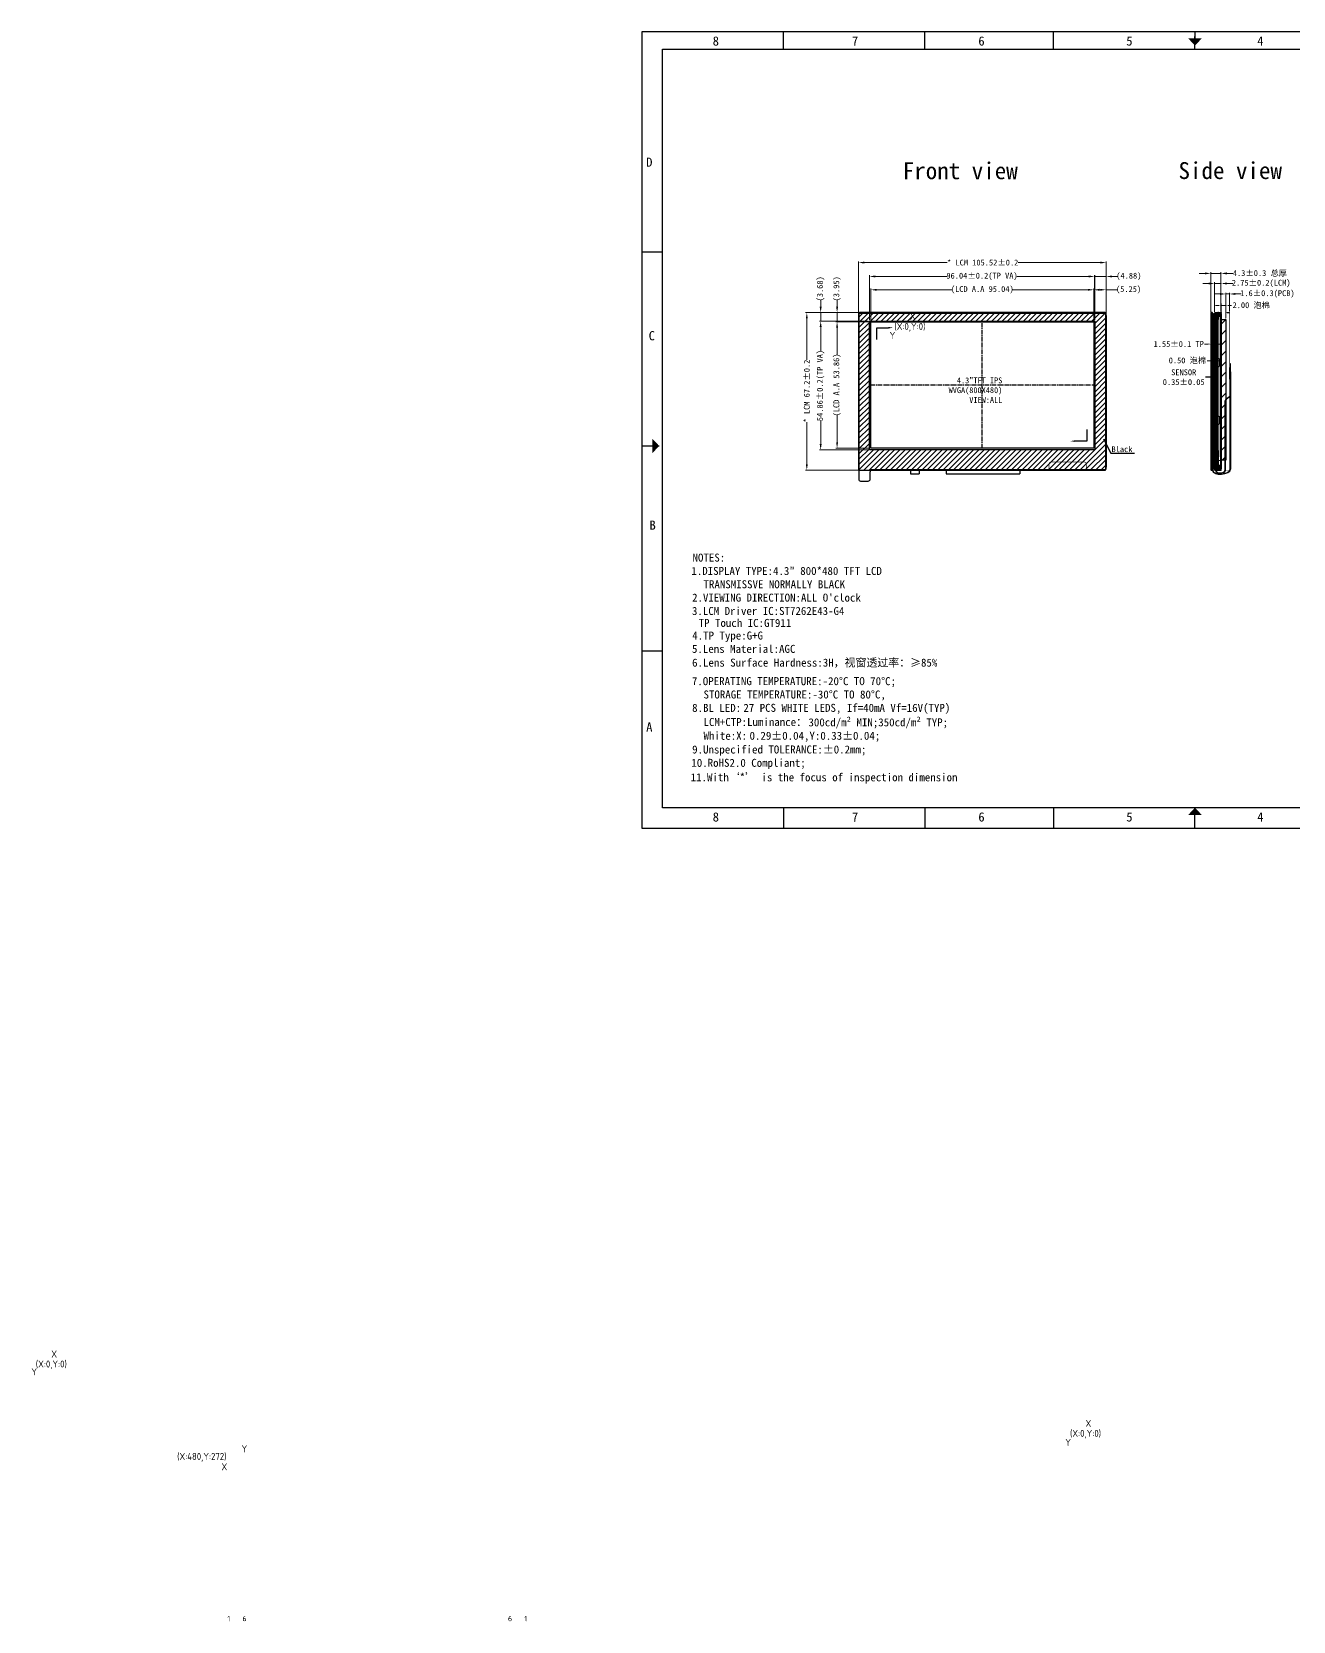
# Model space of a CAD drawing. Header units: millimetres. Extents: x 3623 to 6062, y 1175 to 2021.
# Drawn here: x 5007 to 5545, y 1306 to 1984 of the extents above; entities that cross this region are included whole.
import ezdxf
from ezdxf.enums import TextEntityAlignment as Align

# ---------------------------------------------------------------- set-up
doc = ezdxf.new("R2010")
doc.units = ezdxf.units.MM
doc.header["$LTSCALE"] = 0.1
doc.linetypes.add('标准', pattern=[28.575, 19.05, -3.175, 3.175, -3.175])
for name, color, linetype in [('BL1_Housing', 7, 'Continuous'), ('Cover Glass', 90, 'Continuous'), ('Dim', 3, 'Continuous'), ('dwg', 7, 'Continuous'), ('FPC', 11, 'Continuous'), ('KEEPOUTLAYER', 6, 'Continuous'), ('POL', 57, 'Continuous'), ('Sensor Glass', 5, 'Continuous'), ('保护膜', 4, 'Continuous'), ('泡棉', 117, 'Continuous'), ('镶件', 1, 'Continuous')]:
    doc.layers.add(name, color=color, linetype=linetype)
doc.layers.add('Board-Outline-Layer', color=6, linetype='Continuous', true_color=0xff00ff)
doc.styles.get("Standard").update_dxf_attribs({"font": 'isocp2.shx', "bigfont": 'AllInOneBig.shx'})
doc.styles.add('STYLE1', font='', dxfattribs={"width": 0.9})
doc.styles.add('VIEW 2.5', font='', dxfattribs={"height": 2.5})
doc.styles.add('VIEW 4', font='', dxfattribs={"height": 4})
doc.styles.add('宋体', font='', dxfattribs={"height": 2.5})
doc.styles.get('STYLE1').set_extended_font_data('SimSun')
doc.styles.get('VIEW 2.5').set_extended_font_data('SimSun')
doc.styles.get('VIEW 4').set_extended_font_data('SimSun')
doc.styles.get('宋体').set_extended_font_data('SimSun')
doc.dimstyles.new('DIM', dxfattribs={"dimtxt": 3, "dimasz": 2.5, "dimexe": 0.5, "dimexo": 0.5, "dimgap": 0.1, "dimtad": 0, "dimzin": 12, "dimdsep": 46, "dimtxsty": '宋体', "dimcen": 0, "dimclrd": 3, "dimclre": 3, "dimclrt": 3, "dimadec": 0, "dimazin": 0, "dimtfac": 0.8, "dimtmove": 0, "dimatfit": 3, "dimfxl": 1, "dimtolj": 1, "dimtzin": 0, "dimlwd": 20, "dimlwe": 20, "dimarcsym": 0})
doc.dimstyles.new('ISO-25$0', dxfattribs={"dimscale": 0.8, "dimtxt": 3.5, "dimasz": 1.2, "dimexe": 1.25, "dimexo": 0.3, "dimtad": 0, "dimzin": 1, "dimdsep": 46, "dimtxsty": 'Standard', "dimcen": 2, "dimclrd": 3, "dimclre": 3, "dimclrt": 3, "dimadec": 0, "dimazin": 0, "dimtfac": 1, "dimtmove": 0, "dimatfit": 3, "dimfxl": 1, "dimlwd": -1, "dimarcsym": 0})
doc.dimstyles.new('STANDARD$0', dxfattribs={"dimtxt": 1.6, "dimasz": 1.2, "dimexe": 0.8, "dimexo": 0.5, "dimgap": 0.6, "dimtad": 0, "dimzin": 1, "dimdsep": 46, "dimtxsty": 'Standard', "dimcen": 0, "dimclrd": 3, "dimclre": 3, "dimclrt": 3, "dimadec": 1, "dimazin": 2, "dimtp": 0.2, "dimtm": 0.2, "dimtfac": 0.5, "dimtmove": 0, "dimatfit": 3, "dimfxl": 1, "dimlwd": 13, "dimlwe": 13, "dimarcsym": 0})
doc.dimstyles.new('VIEW 2.5', dxfattribs={"dimtxt": 1, "dimasz": 1, "dimexe": 0.5, "dimexo": 0.2, "dimgap": 0.09, "dimtad": 1, "dimzin": 0, "dimdsep": 46, "dimtxsty": 'VIEW 2.5', "dimcen": 0.09, "dimclrd": 256, "dimclre": 256, "dimclrt": 256, "dimadec": 0, "dimazin": 0, "dimtp": 0.01, "dimtm": 0.01, "dimtfac": 0.6, "dimtmove": 0, "dimatfit": 0, "dimfxl": 1, "dimtolj": 1, "dimtzin": 0, "dimarcsym": 0})
pattern_1 = [(45, (5867.30945, 3132.2857), (-0.27577164, 0.27577164), []), (45, (5867.32945, 3132.2857), (-0.27577164, 0.27577164), [])]

# ---------------------------------------------------------------- blocks, each defined once
blk = doc.blocks.new('T4675')
at = {"layer": '镶件', "color": 4}
for p, q in [((4348.86, 1579.24), (4348.86, 1512.47)), ((4349.06, 1579.44), (4351.61, 1579.44)), ((4349.06, 1579.24), (4351.61, 1579.24)), ((4349.06, 1579.24), (4349.06, 1578.14)), ((4351.61, 1579.44), (4351.61, 1579.24)), ((4348.86, 1578.14), (4351.61, 1578.14)), ((4351.61, 1578.14), (4351.61, 1513.57)), ((4348.86, 1560.13), (4348.86, 1566.78)), ((4348.86, 1559.83), (4350.81, 1559.83)), ((4349.06, 1559.83), (4349.06, 1556.43)), ((4350.81, 1559.83), (4350.81, 1556.43)), ((4348.86, 1556.43), (4350.81, 1556.43)), ((4348.86, 1535.28), (4350.81, 1535.28)), ((4348.86, 1531.88), (4350.81, 1531.88)), ((4349.06, 1535.28), (4349.06, 1531.88)), ((4350.81, 1535.28), (4350.81, 1531.88)), ((4348.86, 1513.57), (4351.61, 1513.57)), ((4349.06, 1513.57), (4349.06, 1512.47)), ((4349.06, 1513.32), (4349.06, 1512.54)), ((4349.06, 1512.47), (4351.61, 1512.47)), ((4349.06, 1512.27), (4351.61, 1512.27)), ((4349.11, 1514.04), (4349.11, 1512.54)), ((4349.31, 1514.04), (4349.11, 1514.04)), ((4349.31, 1514.04), (4349.31, 1512.47)), ((4351.61, 1512.47), (4351.61, 1512.27))]:
    blk.add_line(p, q, dxfattribs=at)
for centre, radius, start, end in [((4349.06, 1579.24), 0.2, 90, 180), ((4349.08, 1512.49), 0.226, 186.34019, 353.65981), ((4349.08, 1512.54), 0.025, 183.5778, 356.4222)]:
    blk.add_arc(centre, radius, start, end, dxfattribs=at)
blk = doc.blocks.new('*D278')
at = {"color": 3, "lineweight": 20, "transparency": 16777216}
for p, q in [((5364.57, 1860.46), (5364.57, 1874.11)), ((5367.07, 1873.61), (5399.36, 1873.61)), ((5457.11, 1873.61), (5424.83, 1873.61)), ((5459.61, 1860.46), (5459.61, 1874.11))]:
    blk.add_line(p, q, dxfattribs=at)
at = {"color": 3, "transparency": 16777216}
for points in [[(5367.07, 1874.03), (5367.07, 1873.2), (5364.57, 1873.61)], [(5457.11, 1874.03), (5457.11, 1873.2), (5459.61, 1873.61)]]:
    blk.add_solid(points, dxfattribs=at)
at = {"layer": 'Defpoints', "color": 0, "transparency": 16777216}
for p in [(5459.61, 1873.61), (5364.57, 1859.96), (5459.61, 1859.96)]:
    blk.add_point(p, dxfattribs=at)
at = {"color": 3, "transparency": 16777216, "insert": (5412.09, 1873.61), "char_height": 2.5, "attachment_point": 5, "style": '宋体'}
blk.add_mtext('\\A1;(LCD A.A 95.04)', dxfattribs=at)
blk = doc.blocks.new('*D279')
at = {"color": 3, "lineweight": 20, "transparency": 16777216}
for p, q in [((5359.34, 1863.14), (5359.34, 1885.71)), ((5361.84, 1885.21), (5397.14, 1885.21)), ((5462.36, 1885.21), (5427.38, 1885.21)), ((5464.86, 1863.14), (5464.86, 1885.71))]:
    blk.add_line(p, q, dxfattribs=at)
at = {"color": 3, "transparency": 16777216}
for points in [[(5361.84, 1885.63), (5361.84, 1884.8), (5359.34, 1885.21)], [(5462.36, 1885.63), (5462.36, 1884.8), (5464.86, 1885.21)]]:
    blk.add_solid(points, dxfattribs=at)
at = {"layer": 'Defpoints', "color": 0, "transparency": 16777216}
for p in [(5359.34, 1885.21), (5359.34, 1862.64), (5464.86, 1862.64)]:
    blk.add_point(p, dxfattribs=at)
at = {"color": 3, "transparency": 16777216, "insert": (5412.26, 1885.21), "char_height": 2.5, "attachment_point": 5, "style": '宋体'}
blk.add_mtext('\\A1;{\\C1;* }LCM 105.52%%P0.2', dxfattribs=at)
blk = doc.blocks.new('*D288')
at = {"color": 3, "lineweight": 20, "transparency": 16777216}
for p, q in [((5459.61, 1860.46), (5459.61, 1874.11)), ((5462.11, 1873.61), (5462.36, 1873.61)), ((5464.86, 1863.14), (5464.86, 1874.11)), ((5464.86, 1873.61), (5469.75, 1873.61))]:
    blk.add_line(p, q, dxfattribs=at)
at = {"color": 3, "transparency": 16777216}
for points in [[(5462.11, 1874.03), (5462.11, 1873.2), (5459.61, 1873.61)], [(5462.36, 1874.03), (5462.36, 1873.2), (5464.86, 1873.61)]]:
    blk.add_solid(points, dxfattribs=at)
at = {"layer": 'Defpoints', "color": 0, "transparency": 16777216}
for p in [(5464.86, 1873.61), (5459.61, 1859.96), (5464.86, 1862.64)]:
    blk.add_point(p, dxfattribs=at)
at = {"color": 3, "transparency": 16777216, "insert": (5474.44, 1873.61), "char_height": 2.5, "attachment_point": 5, "style": '宋体'}
blk.add_mtext('\\A1;(5.25)', dxfattribs=at)
blk = doc.blocks.new('*D289')
at = {"color": 3, "lineweight": 20, "transparency": 16777216}
for p, q in [((5364.07, 1859.96), (5349.7, 1859.96)), ((5350.2, 1857.46), (5350.2, 1845.76)), ((5350.2, 1808.6), (5350.2, 1820.29)), ((5364.07, 1806.1), (5349.7, 1806.1))]:
    blk.add_line(p, q, dxfattribs=at)
at = {"color": 3, "transparency": 16777216}
for points in [[(5349.79, 1857.46), (5350.62, 1857.46), (5350.2, 1859.96)], [(5349.79, 1808.6), (5350.62, 1808.6), (5350.2, 1806.1)]]:
    blk.add_solid(points, dxfattribs=at)
at = {"layer": 'Defpoints', "color": 0, "transparency": 16777216}
for p in [(5364.57, 1859.96), (5350.2, 1806.1), (5364.57, 1806.1)]:
    blk.add_point(p, dxfattribs=at)
at = {"color": 3, "transparency": 16777216, "insert": (5350.2, 1833.03), "char_height": 2.5, "attachment_point": 5, "rotation": 90, "style": '宋体'}
blk.add_mtext('\\A1;(LCD A.A 53.86)', dxfattribs=at)
blk = doc.blocks.new('*D290')
at = {"color": 3, "lineweight": 20, "transparency": 16777216}
for p, q in [((5359.4, 1863.9), (5336.8, 1863.9)), ((5337.3, 1861.4), (5337.3, 1843.77)), ((5337.3, 1799.2), (5337.3, 1817.11)), ((5359.46, 1796.7), (5336.8, 1796.7))]:
    blk.add_line(p, q, dxfattribs=at)
at = {"color": 3, "transparency": 16777216}
for points in [[(5336.88, 1861.4), (5337.71, 1861.4), (5337.3, 1863.9)], [(5336.88, 1799.2), (5337.71, 1799.2), (5337.3, 1796.7)]]:
    blk.add_solid(points, dxfattribs=at)
at = {"layer": 'Defpoints', "color": 0, "transparency": 16777216}
for p in [(5359.9, 1863.9), (5337.3, 1796.7), (5359.96, 1796.7)]:
    blk.add_point(p, dxfattribs=at)
at = {"color": 3, "transparency": 16777216, "insert": (5337.3, 1830.44), "char_height": 2.5, "attachment_point": 5, "rotation": 90, "style": '宋体'}
blk.add_mtext('\\A1;{\\C1;* }LCM 67.2%%P0.2', dxfattribs=at)
blk = doc.blocks.new('*D291')
at = {"color": 3, "lineweight": 20, "transparency": 16777216}
for p, q in [((5359.4, 1863.9), (5349.7, 1863.9)), ((5350.2, 1866.4), (5350.2, 1869.33)), ((5350.2, 1859.96), (5350.2, 1863.9)), ((5364.07, 1859.96), (5349.7, 1859.96)), ((5350.2, 1857.46), (5350.2, 1854.96))]:
    blk.add_line(p, q, dxfattribs=at)
at = {"color": 3, "transparency": 16777216}
for points in [[(5349.79, 1866.4), (5350.62, 1866.4), (5350.2, 1863.9)], [(5349.79, 1857.46), (5350.62, 1857.46), (5350.2, 1859.96)]]:
    blk.add_solid(points, dxfattribs=at)
at = {"layer": 'Defpoints', "color": 0, "transparency": 16777216}
for p in [(5359.9, 1863.9), (5350.2, 1859.96), (5364.57, 1859.96)]:
    blk.add_point(p, dxfattribs=at)
at = {"color": 3, "transparency": 16777216, "insert": (5350.2, 1874.02), "char_height": 2.5, "attachment_point": 5, "rotation": 90, "style": '宋体'}
blk.add_mtext('\\A1;(3.95)', dxfattribs=at)
blk = doc.blocks.new('*D297')
at = {"color": 3, "lineweight": 20, "transparency": 16777216}
for p, q in [((5363.95, 1860.73), (5363.95, 1879.8)), ((5366.45, 1879.3), (5397.14, 1879.3)), ((5457.49, 1879.3), (5426.8, 1879.3)), ((5459.99, 1860.73), (5459.99, 1879.8))]:
    blk.add_line(p, q, dxfattribs=at)
at = {"color": 3, "transparency": 16777216}
for points in [[(5366.45, 1879.71), (5366.45, 1878.88), (5363.95, 1879.3)], [(5457.49, 1879.71), (5457.49, 1878.88), (5459.99, 1879.3)]]:
    blk.add_solid(points, dxfattribs=at)
at = {"layer": 'Defpoints', "color": 0, "transparency": 16777216}
for p in [(5459.99, 1879.3), (5363.95, 1860.23), (5459.99, 1860.23)]:
    blk.add_point(p, dxfattribs=at)
at = {"color": 3, "transparency": 16777216, "insert": (5411.97, 1879.3), "char_height": 2.5, "attachment_point": 5, "style": '宋体'}
blk.add_mtext('\\A1;96.04%%P0.2(TP VA)', dxfattribs=at)
blk = doc.blocks.new('*D298')
at = {"color": 3, "lineweight": 20, "transparency": 16777216}
for p, q in [((5363.45, 1860.23), (5342.7, 1860.23)), ((5343.2, 1857.73), (5343.2, 1847.6)), ((5343.2, 1807.87), (5343.2, 1818)), ((5363.45, 1805.37), (5342.7, 1805.37))]:
    blk.add_line(p, q, dxfattribs=at)
at = {"color": 3, "transparency": 16777216}
for points in [[(5342.78, 1857.73), (5343.62, 1857.73), (5343.2, 1860.23)], [(5342.78, 1807.87), (5343.62, 1807.87), (5343.2, 1805.37)]]:
    blk.add_solid(points, dxfattribs=at)
at = {"layer": 'Defpoints', "color": 0, "transparency": 16777216}
for p in [(5363.95, 1860.23), (5343.2, 1805.37), (5363.95, 1805.37)]:
    blk.add_point(p, dxfattribs=at)
at = {"color": 3, "transparency": 16777216, "insert": (5343.2, 1832.8), "char_height": 2.5, "attachment_point": 5, "rotation": 90, "style": '宋体'}
blk.add_mtext('\\A1;54.86%%P0.2(TP VA)', dxfattribs=at)
blk = doc.blocks.new('*D299')
at = {"color": 3, "lineweight": 20, "transparency": 16777216}
for p, q in [((5359.4, 1863.9), (5342.7, 1863.9)), ((5343.2, 1866.4), (5343.2, 1869.33)), ((5343.2, 1860.23), (5343.2, 1863.9)), ((5363.45, 1860.23), (5342.7, 1860.23)), ((5343.2, 1857.73), (5343.2, 1855.23))]:
    blk.add_line(p, q, dxfattribs=at)
at = {"color": 3, "transparency": 16777216}
for points in [[(5342.78, 1866.4), (5343.62, 1866.4), (5343.2, 1863.9)], [(5342.78, 1857.73), (5343.62, 1857.73), (5343.2, 1860.23)]]:
    blk.add_solid(points, dxfattribs=at)
at = {"layer": 'Defpoints', "color": 0, "transparency": 16777216}
for p in [(5359.9, 1863.9), (5343.2, 1860.23), (5363.95, 1860.23)]:
    blk.add_point(p, dxfattribs=at)
at = {"color": 3, "transparency": 16777216, "insert": (5343.2, 1874.02), "char_height": 2.5, "attachment_point": 5, "rotation": 90, "style": '宋体'}
blk.add_mtext('\\A1;(3.68)', dxfattribs=at)
blk = doc.blocks.new('*D300')
at = {"color": 3, "lineweight": 20, "transparency": 16777216}
for p, q in [((5457.48, 1879.3), (5454.98, 1879.3)), ((5459.98, 1864.12), (5459.98, 1879.8)), ((5459.98, 1879.3), (5464.86, 1879.3)), ((5464.86, 1863.14), (5464.86, 1879.8)), ((5467.36, 1879.3), (5469.86, 1879.3))]:
    blk.add_line(p, q, dxfattribs=at)
at = {"color": 3, "transparency": 16777216}
for points in [[(5457.48, 1879.71), (5457.48, 1878.88), (5459.98, 1879.3)], [(5467.36, 1879.71), (5467.36, 1878.88), (5464.86, 1879.3)]]:
    blk.add_solid(points, dxfattribs=at)
at = {"layer": 'Defpoints', "color": 0, "transparency": 16777216}
for p in [(5459.98, 1879.3), (5459.98, 1863.62), (5464.86, 1862.64)]:
    blk.add_point(p, dxfattribs=at)
at = {"color": 3, "transparency": 16777216, "insert": (5474.55, 1879.3), "char_height": 2.5, "attachment_point": 5, "style": '宋体'}
blk.add_mtext('\\A1;(4.88)', dxfattribs=at)
blk = doc.blocks.new('*D303')
at = {"color": 3, "lineweight": 20, "transparency": 16777216}
for p, q in [((5508.58, 1876.29), (5506.08, 1876.29)), ((5511.08, 1864.19), (5511.08, 1876.79)), ((5511.08, 1876.29), (5513.83, 1876.29)), ((5513.83, 1864.39), (5513.83, 1876.79)), ((5516.33, 1876.29), (5518.83, 1876.29))]:
    blk.add_line(p, q, dxfattribs=at)
at = {"color": 3, "transparency": 16777216}
for points in [[(5508.58, 1876.71), (5508.58, 1875.87), (5511.08, 1876.29)], [(5516.33, 1876.71), (5516.33, 1875.87), (5513.83, 1876.29)]]:
    blk.add_solid(points, dxfattribs=at)
at = {"layer": 'Defpoints', "color": 0, "transparency": 16777216}
for p in [(5513.83, 1876.29), (5511.08, 1863.69), (5513.83, 1863.89)]:
    blk.add_point(p, dxfattribs=at)
at = {"color": 3, "transparency": 16777216, "insert": (5530.96, 1876.29), "char_height": 2.5, "attachment_point": 5, "style": '宋体'}
blk.add_mtext('\\A1;2.75%%P0.2(LCM)', dxfattribs=at)
blk = doc.blocks.new('*D304')
at = {"color": 3, "lineweight": 20, "transparency": 16777216}
for p, q in [((5507.03, 1880.59), (5504.53, 1880.59)), ((5509.53, 1864.25), (5509.53, 1881.09)), ((5509.53, 1880.59), (5513.83, 1880.59)), ((5513.83, 1864.39), (5513.83, 1881.09)), ((5516.33, 1880.59), (5518.83, 1880.59))]:
    blk.add_line(p, q, dxfattribs=at)
at = {"color": 3, "transparency": 16777216}
for points in [[(5507.03, 1881.01), (5507.03, 1880.17), (5509.53, 1880.59)], [(5516.33, 1881.01), (5516.33, 1880.17), (5513.83, 1880.59)]]:
    blk.add_solid(points, dxfattribs=at)
at = {"layer": 'Defpoints', "color": 0, "transparency": 16777216}
for p in [(5513.83, 1880.59), (5509.53, 1863.75), (5513.83, 1863.89)]:
    blk.add_point(p, dxfattribs=at)
at = {"color": 3, "transparency": 16777216, "insert": (5530.4, 1880.59), "char_height": 2.5, "attachment_point": 5, "style": '宋体'}
blk.add_mtext('\\A1;4.3{\\A1;%%P0.3 总厚}', dxfattribs=at)
blk = doc.blocks.new('*D305')
at = {"color": 3, "lineweight": 13, "transparency": 16777216}
for p, q in [((5508.33, 1850.48), (5506.86, 1850.48)), ((5509.53, 1853.86), (5509.53, 1849.68)), ((5511.08, 1850.48), (5509.53, 1850.48)), ((5511.08, 1853.86), (5511.08, 1849.68)), ((5512.28, 1850.48), (5513.48, 1850.48))]:
    blk.add_line(p, q, dxfattribs=at)
at = {"color": 3, "transparency": 16777216}
for points in [[(5508.33, 1850.68), (5508.33, 1850.28), (5509.53, 1850.48)], [(5512.28, 1850.68), (5512.28, 1850.28), (5511.08, 1850.48)]]:
    blk.add_solid(points, dxfattribs=at)
at = {"layer": 'Defpoints', "color": 0, "transparency": 16777216}
for p in [(5509.53, 1854.36), (5511.08, 1854.36), (5511.08, 1850.48)]:
    blk.add_point(p, dxfattribs=at)
at = {"color": 3, "transparency": 16777216, "insert": (5495.81, 1850.48), "char_height": 2.5, "attachment_point": 5, "style": '宋体'}
blk.add_mtext('1.55{\\A1;%%P0.1 TP}', dxfattribs=at)
blk = doc.blocks.new('*D306')
at = {"color": 3, "lineweight": 13, "transparency": 16777216}
for p, q in [((5509.38, 1843.36), (5507.93, 1843.36)), ((5510.58, 1845.82), (5510.58, 1842.56)), ((5511.08, 1843.36), (5510.58, 1843.36)), ((5511.08, 1845.89), (5511.08, 1842.56)), ((5512.28, 1843.36), (5513.48, 1843.36))]:
    blk.add_line(p, q, dxfattribs=at)
at = {"color": 3, "transparency": 16777216}
for points in [[(5509.38, 1843.56), (5509.38, 1843.16), (5510.58, 1843.36)], [(5512.28, 1843.56), (5512.28, 1843.16), (5511.08, 1843.36)]]:
    blk.add_solid(points, dxfattribs=at)
at = {"layer": 'Defpoints', "color": 0, "transparency": 16777216}
for p in [(5510.58, 1846.32), (5511.08, 1846.39), (5511.08, 1843.36)]:
    blk.add_point(p, dxfattribs=at)
at = {"color": 3, "transparency": 16777216, "insert": (5499.5, 1843.36), "char_height": 2.5, "attachment_point": 5, "style": '宋体'}
blk.add_mtext('0.50{\\A1; 泡棉}', dxfattribs=at)
blk = doc.blocks.new('*D307')
at = {"layer": 'Defpoints', "color": 0, "transparency": 16777216}
for p in [(5510.23, 1841.49), (5510.58, 1841.49), (5510.58, 1836.33)]:
    blk.add_point(p, dxfattribs=at)
at = {"layer": 'Dim', "color": 3, "transparency": 16777216}
for p, q in [((5509.27, 1836.33), (5507.18, 1836.33)), ((5510.58, 1836.33), (5510.23, 1836.33)), ((5511.54, 1836.33), (5512.5, 1836.33))]:
    blk.add_line(p, q, dxfattribs=at)
at = {"layer": 'Dim', "color": 3, "lineweight": -2, "transparency": 16777216}
for p, q in [((5510.23, 1841.25), (5510.23, 1835.33)), ((5510.58, 1841.25), (5510.58, 1835.33))]:
    blk.add_line(p, q, dxfattribs=at)
at = {"layer": 'Dim', "color": 3, "transparency": 16777216}
for points in [[(5509.27, 1836.49), (5509.27, 1836.17), (5510.23, 1836.33)], [(5511.54, 1836.49), (5511.54, 1836.17), (5510.58, 1836.33)]]:
    blk.add_solid(points, dxfattribs=at)
at = {"layer": 'Dim', "color": 3, "transparency": 16777216, "insert": (5497.94, 1836.33), "char_height": 2.5, "attachment_point": 5, "style": '宋体'}
blk.add_mtext('SENSOR \\P0.35%%P0.05', dxfattribs=at)
blk = doc.blocks.new('*D327')
at = {"color": 3, "lineweight": 13, "transparency": 16777216}
for p, q in [((5512.68, 1866.92), (5511.48, 1866.92)), ((5513.88, 1861.51), (5513.88, 1867.72)), ((5513.88, 1866.92), (5515.88, 1866.92)), ((5515.88, 1861.51), (5515.88, 1867.72)), ((5517.08, 1866.92), (5518.28, 1866.92))]:
    blk.add_line(p, q, dxfattribs=at)
at = {"color": 3, "transparency": 16777216}
for points in [[(5512.68, 1867.12), (5512.68, 1866.72), (5513.88, 1866.92)], [(5517.08, 1867.12), (5517.08, 1866.72), (5515.88, 1866.92)]]:
    blk.add_solid(points, dxfattribs=at)
at = {"layer": 'Defpoints', "color": 0, "transparency": 16777216}
for p in [(5515.88, 1866.92), (5513.88, 1861.01), (5515.88, 1861.01)]:
    blk.add_point(p, dxfattribs=at)
at = {"color": 3, "transparency": 16777216, "insert": (5526.71, 1866.92), "char_height": 2.5, "attachment_point": 5, "style": '宋体'}
blk.add_mtext('2.00 泡棉', dxfattribs=at)
blk = doc.blocks.new('*D328')
at = {"color": 3, "lineweight": 20, "transparency": 16777216}
for p, q in [((5513.38, 1871.83), (5510.88, 1871.83)), ((5515.88, 1864.4), (5515.88, 1872.33)), ((5515.88, 1871.83), (5517.48, 1871.83)), ((5517.48, 1864.4), (5517.48, 1872.33)), ((5519.98, 1871.83), (5522.48, 1871.83))]:
    blk.add_line(p, q, dxfattribs=at)
at = {"color": 3, "transparency": 16777216}
for points in [[(5513.38, 1872.24), (5513.38, 1871.41), (5515.88, 1871.83)], [(5519.98, 1872.24), (5519.98, 1871.41), (5517.48, 1871.83)]]:
    blk.add_solid(points, dxfattribs=at)
at = {"layer": 'Defpoints', "color": 0, "transparency": 16777216}
for p in [(5517.48, 1871.83), (5515.88, 1863.9), (5517.48, 1863.9)]:
    blk.add_point(p, dxfattribs=at)
at = {"color": 3, "transparency": 16777216, "insert": (5533.61, 1871.83), "char_height": 2.5, "attachment_point": 5, "style": '宋体'}
blk.add_mtext('\\A1;1.6%%p0.3(PCB)', dxfattribs=at)

msp = doc.modelspace()

# ---------------------------------------------------------------- hatches: boundary and pattern name
at = {"layer": 'BL1_Housing', "linetype": 'Continuous', "lineweight": 0}
h = msp.add_hatch(dxfattribs=at)
h.set_pattern_fill('JIS_LC_8', color=256, scale=0.05, style=0)
h.set_pattern_definition(pattern_1)
h.paths.add_polyline_path([(5512.261, 1862.088), (5512.261, 1861.515), (5512.331, 1861.515), (5512.331, 1861.035), (5512.881, 1861.035), (5512.881, 1862.168), (5513.581, 1862.168), (5513.581, 1863.339), (5511.331, 1863.339), (5511.331, 1862.088)])
h = msp.add_hatch(dxfattribs=at)
h.set_pattern_fill('JIS_LC_8', color=256, scale=0.05, style=0)
h.set_pattern_definition(pattern_1)
h.paths.add_polyline_path([(5512.741, 1802.409), (5512.881, 1802.409), (5512.881, 1804.959), (5512.681, 1804.959), (5512.681, 1803.759), (5512.331, 1803.759), (5512.131, 1803.759), (5512.131, 1797.289), (5513.581, 1797.289), (5513.581, 1798.911), (5512.741, 1798.911)])
at = {"layer": 'Cover Glass'}
h = msp.add_hatch(dxfattribs=at)
h.set_pattern_fill('ANSI31', color=256, scale=0.5, style=0)
h.set_pattern_definition([(45, (-4065.1138, -8337.172), (-1.12253202, 1.12253202), [])])
h.paths.add_polyline_path([(5363.95, 1860.229), (5459.99, 1860.229), (5459.99, 1805.373), (5363.95, 1805.373)], flags=16)
edge = h.paths.add_edge_path()
edge.add_arc((5464.3, 1797.254), 0.55, 270, 360)
edge.add_line((5464.85, 1797.254), (5464.85, 1863.354))
edge.add_arc((5464.3, 1863.354), 0.55, 360, 450)
edge.add_line((5464.3, 1863.904), (5359.9, 1863.904))
edge.add_arc((5359.9, 1863.354), 0.55, 90, 180)
edge.add_line((5359.35, 1863.354), (5359.35, 1797.254))
edge.add_arc((5359.9, 1797.254), 0.55, 180, 270)
edge.add_line((5359.9, 1796.704), (5464.3, 1796.704))
at = {"layer": 'KEEPOUTLAYER', "ltscale": 100}
h = msp.add_hatch(dxfattribs=at)
h.set_pattern_fill('ANSI31', color=0)
h.paths.add_polyline_path([(5515.881, 1861.013), (5513.881, 1861.013), (5513.881, 1801.013), (5515.881, 1801.013)])

# ---------------------------------------------------------------- linework, layer by layer
at = {"color": 0}
for p, q in [((5266.947, 1983.601), (5266.947, 1644.125)), ((5744.183, 1983.601), (5266.947, 1983.601)), ((5327.306, 1976.181), (5327.306, 1983.601)), ((5387.666, 1976.181), (5387.666, 1983.601)), ((5442.386, 1976.181), (5442.386, 1983.601)), ((5502.746, 1983.601), (5502.746, 1980.859)), ((5502.746, 1976.181), (5502.746, 1981.642)), ((5266.947, 1889.787), (5275.801, 1889.787)), ((5266.947, 1807.045), (5274.375, 1807.045)), ((5268.432, 1807.045), (5271.404, 1807.045)), ((5266.947, 1719.702), (5275.801, 1719.702)), ((5327.306, 1652.801), (5327.306, 1644.125)), ((5387.666, 1652.801), (5387.666, 1644.125)), ((5442.386, 1652.801), (5442.386, 1644.125)), ((5502.746, 1644.125), (5502.746, 1652.801)), ((5502.746, 1646.534), (5502.746, 1649.668)), ((5266.947, 1644.125), (5744.183, 1644.125))]:
    msp.add_line(p, q, dxfattribs=at)
at = {"color": 0, "lineweight": -2}
msp.add_line((5735.045, 1652.801), (5439.882, 1652.801), dxfattribs=at)
at = {"color": 0, "elevation": 0}
msp.add_lwpolyline([(5275.801, 1976.181), (5735.045, 1976.181), (5735.045, 1652.801), (5275.801, 1652.801)], close=True, dxfattribs=at)
at = {"color": 1, "linetype": '标准'}
for points in [[(5412.095, 1806.099), (5412.095, 1859.955)], [(5364.575, 1833.027), (5459.615, 1833.027)]]:
    msp.add_lwpolyline(points, dxfattribs=at)
at = {"color": 0}
for points in [[(5499.774, 1980.859), (5505.717, 1980.859), (5502.746, 1977.725)], [(5271.404, 1803.911), (5271.404, 1810.178), (5274.375, 1807.045)], [(5499.774, 1649.668), (5505.717, 1649.668), (5502.746, 1652.801)]]:
    msp.add_solid(points, dxfattribs=at)
at = {"layer": 'BL1_Housing', "linetype": 'Continuous', "lineweight": 0}
for p, q in [((5512.183, 1863.339), (5512.183, 1863.589)), ((5512.183, 1863.589), (5512.731, 1863.589)), ((5512.731, 1863.589), (5513.038, 1863.339)), ((5511.331, 1863.339), (5511.331, 1797.289)), ((5511.331, 1863.339), (5513.581, 1863.339)), ((5511.331, 1863.339), (5513.383, 1863.339)), ((5511.331, 1862.088), (5512.261, 1862.088)), ((5512.261, 1862.088), (5512.261, 1803.759)), ((5512.331, 1861.035), (5512.881, 1861.035)), ((5512.881, 1862.168), (5512.881, 1802.409)), ((5513.581, 1862.168), (5512.881, 1862.168)), ((5513.581, 1863.339), (5513.581, 1797.289)), ((5513.681, 1863.339), (5513.681, 1797.289)), ((5511.331, 1809.199), (5512.261, 1809.199)), ((5511.331, 1806.559), (5512.261, 1806.559)), ((5512.331, 1803.759), (5512.131, 1803.759)), ((5512.131, 1803.759), (5512.131, 1797.289)), ((5512.331, 1803.759), (5512.681, 1803.759)), ((5512.681, 1804.959), (5512.681, 1803.759)), ((5512.681, 1804.959), (5512.881, 1804.959)), ((5512.881, 1802.409), (5512.741, 1802.409)), ((5512.741, 1802.409), (5512.741, 1798.911)), ((5511.331, 1802.399), (5512.131, 1802.399)), ((5511.331, 1799.905), (5512.131, 1799.905)), ((5511.331, 1797.289), (5513.581, 1797.289)), ((5513.581, 1800.812), (5512.741, 1800.812)), ((5513.581, 1798.911), (5512.741, 1798.911))]:
    msp.add_line(p, q, dxfattribs=at)
at = {"layer": 'Board-Outline-Layer', "const_width": 0.254}
for points in [[(5360.35, 1863.905, 0.414), (5359.35, 1862.905)], [(5464.87, 1862.905, 0.414), (5463.87, 1863.905)], [(5359.35, 1797.704, 0.414), (5360.35, 1796.704)], [(5439.485, 1796.704, 0.414), (5440.485, 1797.704)], [(5441.485, 1800.204, 0.414), (5440.485, 1799.204)], [(5456.485, 1799.204, 0.414), (5455.485, 1800.204)], [(5456.485, 1797.704, 0.414), (5457.485, 1796.704)], [(5463.87, 1796.704, 0.414), (5464.87, 1797.704)]]:
    msp.add_lwpolyline(points, format="xyb", dxfattribs=at)
for points in [[(5463.87, 1863.905), (5360.35, 1863.905)], [(5359.35, 1862.905), (5359.35, 1797.704)], [(5464.87, 1797.704), (5464.87, 1862.905)], [(5439.485, 1796.704), (5360.35, 1796.704)], [(5440.485, 1799.204), (5440.485, 1797.704)], [(5455.485, 1800.204), (5441.485, 1800.204)], [(5456.485, 1799.204), (5456.485, 1797.704)], [(5463.87, 1796.704), (5457.485, 1796.704)]]:
    msp.add_lwpolyline(points, dxfattribs=at)
msp.add_lwpolyline([(5515.881, 1863.904), (5517.481, 1863.904), (5517.481, 1796.704), (5515.881, 1796.704)], close=True, dxfattribs=at)
at = {"layer": 'Cover Glass', "color": 0}
msp.add_lwpolyline([(5464.3, 1796.704), (5464.3, 1796.704, 0.4142136), (5464.85, 1797.254), (5464.85, 1863.354, 0.4142136), (5464.3, 1863.904), (5359.9, 1863.904, 0.4142136), (5359.35, 1863.354), (5359.35, 1797.254, 0.4142136), (5359.9, 1796.704), (5464.3, 1796.704)], format="xyb", dxfattribs=at)
for points in [[(5509.531, 1863.754), (5509.531, 1796.854)], [(5510.081, 1863.904), (5509.681, 1863.904)], [(5510.231, 1796.704), (5510.231, 1863.754)], [(5509.681, 1796.704), (5510.081, 1796.704)]]:
    msp.add_lwpolyline(points, dxfattribs=at)
at = {"layer": 'Cover Glass'}
msp.add_lwpolyline([(5363.95, 1860.229), (5459.99, 1860.229), (5459.99, 1805.373), (5363.95, 1805.373)], close=True, dxfattribs=at)
at = {"layer": 'Dim', "color": 6}
for points in [[(5367.075, 1852.455), (5367.075, 1857.455), (5372.075, 1857.455)], [(5456.615, 1814.099), (5456.615, 1809.099), (5451.615, 1809.099)]]:
    msp.add_lwpolyline(points, dxfattribs=at)
for points in [[(5372.075, 1857.122), (5372.075, 1857.789), (5374.075, 1857.455)], [(5451.615, 1809.433), (5451.615, 1808.766), (5449.615, 1809.099)]]:
    msp.add_solid(points, dxfattribs=at)
at = {"layer": 'dwg', "color": 0, "ltscale": 100}
for p, q in [((5509.681, 1863.904), (5509.531, 1863.754)), ((5510.081, 1863.904), (5510.231, 1863.754)), ((5511.326, 1861.755), (5511.326, 1803.799)), ((5511.326, 1861.755), (5512.126, 1861.755)), ((5511.726, 1861.755), (5511.726, 1800.099)), ((5512.126, 1861.755), (5512.126, 1800.099)), ((5511.326, 1803.799), (5511.726, 1803.799)), ((5509.681, 1796.704), (5509.531, 1796.854)), ((5510.081, 1796.704), (5510.231, 1796.854)), ((5511.726, 1800.099), (5512.126, 1800.099))]:
    msp.add_line(p, q, dxfattribs=at)
at = {"layer": 'dwg', "color": 5, "ltscale": 100}
msp.add_lwpolyline([(5364.575, 1859.955), (5459.615, 1859.955), (5459.615, 1806.099), (5364.575, 1806.099)], close=True, dxfattribs=at)
at = {"layer": 'dwg', "color": 1, "ltscale": 100}
msp.add_lwpolyline([(5511.726, 1802.939), (5511.489, 1802.939), (5511.489, 1802.144), (5511.726, 1802.144)], close=True, dxfattribs=at)
at = {"layer": 'FPC', "color": 6}
for p, q in [((5517.634, 1835.513), (5517.634, 1840.513)), ((5517.934, 1828.652), (5517.934, 1840.513)), ((5517.634, 1835.513), (5517.809, 1835.513)), ((5517.809, 1828.652), (5517.809, 1835.513)), ((5515.506, 1826.108), (5515.506, 1798.796)), ((5515.631, 1826.108), (5515.631, 1798.796)), ((5396.717, 1796.704), (5396.717, 1795.204)), ((5428.108, 1796.704), (5428.108, 1795.204)), ((5511.601, 1800.899), (5511.601, 1796.491)), ((5511.601, 1800.899), (5511.726, 1800.899)), ((5511.726, 1800.899), (5511.726, 1796.491)), ((5515.506, 1798.796), (5515.506, 1796.508)), ((5515.631, 1798.796), (5515.631, 1796.494)), ((5396.717, 1795.204), (5428.108, 1795.204))]:
    msp.add_line(p, q, dxfattribs=at)
at = {"layer": 'FPC'}
for p, q in [((5517.634, 1838.597), (5517.834, 1838.597)), ((5517.834, 1838.597), (5517.834, 1812.091)), ((5517.934, 1838.597), (5517.934, 1812.091)), ((5517.834, 1812.091), (5517.834, 1797.205)), ((5517.934, 1812.091), (5517.934, 1797.193)), ((5381.548, 1796.704), (5381.548, 1795.204)), ((5385.148, 1796.704), (5385.148, 1795.204)), ((5510.231, 1796.704), (5510.231, 1797.204)), ((5510.331, 1796.704), (5510.331, 1797.204)), ((5381.548, 1795.204), (5385.148, 1795.204))]:
    msp.add_line(p, q, dxfattribs=at)
msp.add_lwpolyline([(5517.934, 1838.597), (5517.934, 1842.097), (5517.634, 1842.097), (5517.634, 1838.597)], dxfattribs=at)
at = {"layer": 'FPC', "color": 6}
for points in [[(5517.809, 1828.652), (5517.809, 1827.508), (5515.506, 1827.252), (5515.506, 1826.108)], [(5517.934, 1828.652), (5517.934, 1827.508), (5515.631, 1827.252), (5515.631, 1826.108)], [(5511.601, 1796.491), (5511.601, 1795.147), (5515.631, 1795.15), (5515.631, 1796.494)], [(5511.726, 1796.491), (5511.726, 1795.231), (5515.506, 1795.248), (5515.506, 1796.508)]]:
    msp.add_open_spline(points, degree=3, dxfattribs=at)
at = {"layer": 'FPC'}
for points in [[(5510.231, 1796.704), (5510.231, 1794.132), (5517.934, 1794.62), (5517.934, 1797.193)], [(5510.331, 1796.704), (5510.331, 1794.198), (5517.834, 1794.699), (5517.834, 1797.205)]]:
    msp.add_open_spline(points, degree=3, dxfattribs=at)
at = {"layer": 'KEEPOUTLAYER', "color": 0, "ltscale": 100}
msp.add_line((5516.481, 1863.904), (5517.481, 1863.904), dxfattribs=at)
msp.add_lwpolyline([(5513.881, 1861.013), (5515.881, 1861.013), (5515.881, 1801.013), (5513.881, 1801.013)], close=True, dxfattribs=at)
at = {"layer": 'POL'}
for points in [[(5511.191, 1860.499), (5511.326, 1860.499), (5511.326, 1804.699), (5511.191, 1804.699)], [(5512.126, 1861.555), (5512.261, 1861.555), (5512.261, 1803.999), (5512.126, 1803.999)]]:
    msp.add_lwpolyline(points, close=True, dxfattribs=at)
at = {"layer": 'Sensor Glass'}
msp.add_lwpolyline([(5510.231, 1863.404), (5510.231, 1797.204), (5510.581, 1797.204), (5510.581, 1863.404)], close=True, dxfattribs=at)
at = {"layer": '保护膜', "color": 1}
msp.add_lwpolyline([(5364.15, 1795.704), (5364.15, 1792.704, -0.4142136), (5363.35, 1791.904), (5360.35, 1791.904, -0.4142136), (5359.55, 1792.704), (5359.55, 1797.254), (5359.55, 1863.354, -0.4142136), (5359.9, 1863.704), (5464.3, 1863.704, -0.4142136), (5464.65, 1863.354), (5464.65, 1797.254, -0.4142136), (5464.3, 1796.904), (5365.35, 1796.904, 0.4142136)], format="xyb", close=True, dxfattribs=at)
at = {"layer": '泡棉'}
msp.add_lwpolyline([(5511.081, 1797.404), (5511.081, 1863.204), (5510.581, 1863.204), (5510.581, 1797.404)], close=True, dxfattribs=at)
at = {"layer": '镶件', "color": 1}
for p, q in [((5511.281, 1863.589), (5511.281, 1863.389)), ((5513.681, 1863.589), (5511.281, 1863.589)), ((5513.681, 1863.389), (5511.281, 1863.389)), ((5512.152, 1863.676), (5512.152, 1863.589)), ((5512.446, 1863.88), (5512.209, 1863.767)), ((5512.781, 1863.889), (5512.489, 1863.889)), ((5512.781, 1863.889), (5512.781, 1863.589)), ((5513.681, 1863.389), (5513.681, 1797.239)), ((5513.881, 1863.389), (5513.881, 1797.239)), ((5511.281, 1797.239), (5511.281, 1797.039)), ((5511.281, 1797.239), (5513.681, 1797.239)), ((5511.281, 1797.039), (5513.681, 1797.039)), ((5512.152, 1796.953), (5512.152, 1797.039)), ((5512.446, 1796.749), (5512.209, 1796.862)), ((5512.781, 1796.739), (5512.489, 1796.739)), ((5512.781, 1796.739), (5512.781, 1797.039)), ((5513.881, 1799.914), (5513.881, 1800.257))]:
    msp.add_line(p, q, dxfattribs=at)
at = {"layer": '镶件', "color": 4}
for p, q in [((5359.345, 1862.639), (5359.35, 1862.639)), ((5359.345, 1862.639), (5359.345, 1797.969)), ((5464.865, 1862.639), (5464.85, 1862.639)), ((5464.865, 1862.639), (5464.865, 1797.969)), ((5359.345, 1797.969), (5359.35, 1797.969)), ((5464.865, 1797.969), (5464.85, 1797.969))]:
    msp.add_line(p, q, dxfattribs=at)
at = {"layer": '镶件', "color": 1}
for centre, radius, start, end in [((5512.252, 1863.676), 0.1, 115.492412, 180), ((5512.489, 1863.789), 0.1, 90, 115.492412), ((5513.681, 1863.389), 0.2, 0, 90), ((5512.252, 1796.953), 0.1, 180, 244.507588), ((5512.489, 1796.839), 0.1, 244.507588, 270), ((5513.681, 1797.239), 0.2, 270, 0)]:
    msp.add_arc(centre, radius, start, end, dxfattribs=at)

# ---------------------------------------------------------------- block references
at = {"layer": 'dwg', "color": 0}
msp.add_blockref('T4675', (1162.222, 284.451), dxfattribs=at)

# ---------------------------------------------------------------- texts
at = {"color": 0, "style": '宋体'}
for s, p in [('8', (5298.519, 1979.684)), ('7', (5357.862, 1979.684)), ('6', (5411.742, 1979.684)), ('5', (5474.799, 1979.684)), ('4', (5530.604, 1979.684)), ('D', (5270.162, 1928.015)), ('C', (5271.223, 1854.035)), ('B', (5271.577, 1773.284)), ('A', (5270.162, 1687.211)), ('8', (5298.519, 1648.884)), ('7', (5357.862, 1648.884)), ('6', (5411.742, 1648.884)), ('5', (5474.799, 1648.884)), ('4', (5530.604, 1648.884))]:
    msp.add_text(s, height=3.917, dxfattribs=at).set_placement(p, align=Align.MIDDLE_CENTER)
at = {"color": 3, "style": '宋体'}
for s, height, p in [('1.DISPLAY TYPE:4.3" 800*480 TFT LCD', 3.41159, (5288.078, 1752.044)), ('NOTES:', 3.4116, (5288.589, 1757.73)), ('  TRANSMISSVE NORMALLY BLACK', 3.41159, (5288.627, 1746.358)), ("2.VIEWING DIRECTION:ALL O'clock", 3.41159, (5288.381, 1740.672)), ('3.LCM Driver IC:ST7262E43-G4', 3.41159, (5288.343, 1734.986)), ('4.TP Type:G+G ', 3.41159, (5288.457, 1724.507)), ('             TP Touch IC:GT911 ', 3.41159, (5261.033, 1729.874)), ('5.Lens Material:AGC', 3.41159, (5288.343, 1718.821)), ('6.Lens Surface Hardness:3H，视窗透过率：≥85%%%', 3.41159, (5288.4, 1712.964)), ('7.OPERATING TEMPERATURE:-20°C TO 70°C;', 3.41159, (5288.324, 1705.058)), ('  STORAGE TEMPERATURE:-30°C TO 80°C,', 3.41159, (5288.627, 1699.372)), ('8.BL LED:', 3.4116, (5288.419, 1693.686)), ('27 PCS WHITE LEDS, If=40mA Vf=16V(TYP)', 3.41159, (5310.253, 1693.686)), ('  LCM+CTP:Luminance：', 3.41159, (5288.627, 1687.64)), ('300cd/m² MIN;350cd/m² TYP;', 3.41159, (5337.992, 1687.506)), ('  White:X:', 3.4116, (5288.627, 1681.784)), ('0.29±0.04,Y:0.33±0.04;', 3.41159, (5312.887, 1681.784)), ('10.RoHS2.0 Compliant;', 3.41159, (5288.078, 1670.241)), ('9.Unspecified TOLERANCE:±0.2mm;', 3.41159, (5288.419, 1675.927)), ('11.With‘*’ is the focus of inspection dimension', 3.41159, (5287.791, 1664.084))]:
    msp.add_text(s, height=height, dxfattribs=at).set_placement(p)
at = {"ltscale": 10, "char_height": 7.2, "width": 66.25581, "attachment_point": 1, "style": 'VIEW 4'}
for s, insert in [('Front view', (5378.19, 1927.953)), ('Side view', (5495.716, 1928.033))]:
    msp.add_mtext(s, dxfattribs=dict(at, insert=insert))
at = {"layer": 'Dim', "color": 6}
for s, p in [('X', (5381.233, 1860.767)), ('(X:0,Y:0)', (5374.613, 1856.5)), ('Y', (5372.6, 1852.623)), ('(X:0,Y:0)', (5008.662, 1414.156)), ('X', (5015.281, 1418.422)), ('Y', (5006.767, 1410.776)), ('X', (5456.1, 1388.858)), ('Y', (5447.467, 1380.715)), ('(X:0,Y:0)', (5449.48, 1384.592)), ('(X:480,Y:272)', (5068.925, 1374.76)), ('Y', (5096.366, 1378.011)), ('X', (5087.819, 1370.365))]:
    msp.add_text(s, height=3, dxfattribs=at).set_placement(p)
at = {"layer": 'Dim', "color": 3, "insert": (5420.623, 1836.238), "char_height": 2.5, "attachment_point": 3, "style": 'STYLE1'}
msp.add_mtext('4.3"TFT IPS\\PWVGA(800X480)\\PVIEW:ALL', dxfattribs=at)
at = {"layer": 'dwg', "color": 0, "ltscale": 100, "insert": (5467.158, 1806.913), "char_height": 2.5, "attachment_point": 1, "style": 'VIEW 2.5'}
msp.add_mtext_dynamic_manual_height_columns('Black', width=9.65298, gutter_width=12.5, heights=[0], dxfattribs=at)
at = {"layer": 'FPC', "color": 4, "char_height": 2.227, "width": 1.25861}
for s, insert, attachment_point in [('1', (5090.33, 1308.226), 1), ('6', (5096.735, 1308.235), 1), ('6', (5211.698, 1308.235), 3), ('1', (5218.103, 1308.226), 3)]:
    msp.add_mtext(s, dxfattribs=dict(at, insert=insert, attachment_point=attachment_point))

# ---------------------------------------------------------------- dimensions: what is measured, and where the dimension line sits
for base, p1, p2, text, picture, middle in [((5359.345, 1885.214), (5464.865, 1862.639), (5359.345, 1862.639), '{\\C1;* }LCM <>%%P0.2', '*D279', (5412.258, 1885.214)), ((5513.831, 1880.592), (5509.531, 1863.754), (5513.831, 1863.889), '<>{\\A1;%%P0.3 总厚}', '*D304', (5530.397, 1880.592)), ((5459.985, 1879.298), (5464.865, 1862.639), (5459.985, 1863.622), '(<>)', '*D300', (5474.553, 1879.298)), ((5513.831, 1876.291), (5511.081, 1863.689), (5513.831, 1863.889), '<>%%P0.2(LCM)', '*D303', (5530.963, 1876.291)), ((5517.481, 1871.826), (5515.881, 1863.904), (5517.481, 1863.904), '<>%%p0.3(PCB)', '*D328', (5533.608, 1871.826))]:
    dim = msp.add_linear_dim(base=base, p1=p1, p2=p2, text=text, dimstyle='DIM', override={"dimtxt": 2.5, "dimtfillclr": 2})
    dim.commit()
    dim.dimension.update_dxf_attribs({"geometry": picture, "text_midpoint": middle, "dimtype": 160})
for base, p1, p2, angle, text, picture, middle in [((5343.199508075, 1860.229401359), (5359.899727802, 1863.904401361), (5363.949712179, 1860.229401359), 90, '(<>)', '*D299', (5343.199508075, 1874.01982169)), ((5350.202, 1859.955), (5359.9, 1863.904), (5364.575, 1859.955), 90, '(<>)', '*D291', (5350.202, 1874.02)), ((5464.865, 1873.613), (5459.615, 1859.955), (5464.865, 1862.639), 180, '(<>)', '*D288', (5474.44, 1873.613)), ((5337.298, 1796.704), (5359.9, 1863.904), (5359.962, 1796.704), 90, '{\\C1;* }LCM <>%%P0.2', '*D290', (5337.298, 1830.439))]:
    dim = msp.add_linear_dim(base=base, p1=p1, p2=p2, angle=angle, text=text, dimstyle='DIM', override={"dimtxt": 2.5, "dimtfillclr": 2})
    dim.commit()
    dim.dimension.update_dxf_attribs({"geometry": picture, "text_midpoint": middle, "dimtype": 160})
for base, p1, p2, text, picture, middle in [((5459.99, 1879.298), (5363.95, 1860.229), (5459.99, 1860.229), '<>%%P0.2(TP VA)', '*D297', (5411.97, 1879.298)), ((5459.615, 1873.613), (5364.575, 1859.955), (5459.615, 1859.955), '(LCD A.A <>)', '*D278', (5412.095, 1873.613))]:
    dim = msp.add_linear_dim(base=base, p1=p1, p2=p2, text=text, dimstyle='DIM', override={"dimtxt": 2.5, "dimtfillclr": 2})
    dim.commit()
    dim.dimension.update_dxf_attribs({"geometry": picture, "text_midpoint": middle})
at = {"color": 1}
for base, p1, p2, text, picture, middle in [((5515.881, 1866.916), (5513.881, 1861.013), (5515.881, 1861.013), '<> 泡棉', '*D327', (5526.709, 1866.916)), ((5511.081, 1850.48), (5509.531, 1854.356), (5511.081, 1854.356), '<>{\\A1;%%P0.1 TP}', '*D305', (5495.808, 1850.48)), ((5511.081, 1843.357), (5510.581, 1846.324), (5511.081, 1846.391), '<>{\\A1; 泡棉}', '*D306', (5499.496, 1843.357))]:
    dim = msp.add_linear_dim(base=base, p1=p1, p2=p2, text=text, dimstyle='STANDARD$0', override={"dimtxsty": '宋体'}, dxfattribs=at)
    dim.commit()
    dim.dimension.update_dxf_attribs({"geometry": picture, "text_midpoint": middle, "dimtype": 160})
for base, p1, p2, text, picture, middle in [((5343.2, 1805.373), (5363.95, 1860.229), (5363.95, 1805.373), '<>%%P0.2(TP VA)', '*D298', (5343.2, 1832.801)), ((5350.202, 1806.099), (5364.575, 1859.955), (5364.575, 1806.099), '(LCD A.A <>)', '*D289', (5350.202, 1833.027))]:
    dim = msp.add_linear_dim(base=base, p1=p1, p2=p2, angle=90, text=text, dimstyle='DIM', override={"dimtxt": 2.5, "dimtfillclr": 2})
    dim.commit()
    dim.dimension.update_dxf_attribs({"geometry": picture, "text_midpoint": middle})
at = {"layer": 'Dim', "color": 3}
dim = msp.add_linear_dim(base=(5510.581, 1836.333), p1=(5510.231, 1841.495), p2=(5510.581, 1841.495), text='SENSOR \\P<>%%P0.05', dimstyle='ISO-25$0', override={"dimtxsty": '宋体'}, dxfattribs=at)
dim.commit()
dim.dimension.update_dxf_attribs({"geometry": '*D307', "text_midpoint": (5497.938, 1836.333), "dimtype": 160})

# ---------------------------------------------------------------- leaders
at = {"layer": 'dwg', "color": 0, "ltscale": 100}
msp.add_leader([(5463.795, 1810.057), (5466.881, 1803.99), (5476.918, 1803.99)], dimstyle='VIEW 2.5', override={"dimgap": 0.09, "dimtad": 0, "dimfxl": 0.5, "dimarcsym": 1}, dxfattribs=at)

doc.saveas('drawing.dxf')
